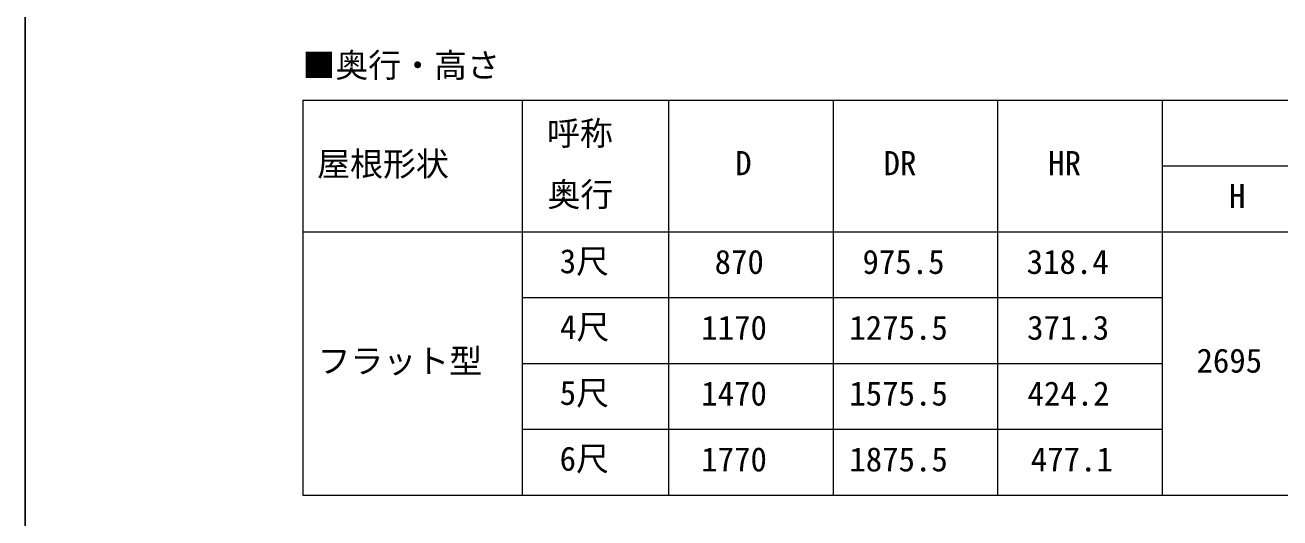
# Model space of a CAD drawing. Units: millimetres, scale not verified. Extents: x -10500 to 10500, y -15600 to 15524.
# Drawn here: x -10500 to -3635, y -169 to 2526 of the extents above; entities that cross this region are included whole.
import ezdxf
from ezdxf.enums import TextEntityAlignment as Align

# ---------------------------------------------------------------- set-up
doc = ezdxf.new("R2010")
doc.units = ezdxf.units.MM
doc.header["$LTSCALE"] = 80
doc.layers.add('0-1_TABLE1', color=7, linetype='Continuous', lineweight=18)
doc.layers.add('0-2_USER1', color=3, linetype='Continuous')
doc.layers.add('0-6_YKK_ZWAK', color=7, linetype='Continuous')
doc.styles.add('ＭＳ ゴシック', font='')
doc.styles.get('ＭＳ ゴシック').set_extended_font_data('MS Gothic')

msp = doc.modelspace()

# ---------------------------------------------------------------- linework, layer by layer
at = {"layer": '0-1_TABLE1'}
for p, q in [((-8979.7, 2115.5), (7320.3, 2115.5)), ((-8979.7, 2115.5), (-8979.7, -44.5)), ((-7779.7, 2115.5), (-7779.7, -44.5)), ((-6979.7, 2115.5), (-6979.7, -44.5)), ((-6079.7, 2115.5), (-6079.7, -44.5)), ((-5179.7, 2115.5), (-5179.7, -44.5)), ((-4279.7, 2115.5), (-4279.7, -44.5)), ((-4279.7, 1755.5), (6520.3, 1755.5)), ((-8979.7, 1395.5), (7320.3, 1395.5)), ((-7779.7, 1035.5), (-4279.7, 1035.5)), ((-7779.7, 675.5), (-4279.7, 675.5)), ((-7779.7, 315.5), (-4279.7, 315.5)), ((-8979.7, -44.5), (7320.3, -44.5))]:
    msp.add_line(p, q, dxfattribs=at)
at = {"layer": '0-6_YKK_ZWAK'}
msp.add_line((-10499.7, 14999.5), (-10499.7, -15600.5), dxfattribs=at)

# ---------------------------------------------------------------- texts
at = {"layer": '0-1_TABLE1', "style": 'ＭＳ ゴシック'}
for s, p in [('呼称', (-7644.59, 1828.8)), ('屋根形状', (-8901.8, 1661.41)), ('D', (-6615.1, 1665.5)), ('DR', (-5803.56, 1665.5)), ('HR', (-4903.05, 1665.5)), ('奥行', (-7642.03, 1494.02)), ('H', (-3913.56, 1485.5)), ('3尺', (-7575.04, 1129.08)), ('870', (-6727.6, 1125.5)), ('975.5', (-5918.62, 1125.5)), ('318.4', (-5020.67, 1125.5)), ('4尺', (-7573, 769.08)), ('1170', (-6800.72, 765.5)), ('1275.5', (-5990.72, 765.5)), ('371.3', (-5018.11, 765.5)), ('フラット型', (-8899.76, 583.45)), ('2695', (-4091.52, 585.5)), ('5尺', (-7575.04, 409.08)), ('1470', (-6800.72, 405.5)), ('1575.5', (-5990.72, 405.5)), ('424.2', (-5016.06, 405.5)), ('6尺', (-7575.55, 49.08)), ('1770', (-6800.72, 45.5)), ('1875.5', (-5990.72, 45.5)), ('477.1', (-4998.17, 45.5))]:
    msp.add_text(s, height=132, dxfattribs=at).set_placement(p, align=Align.BOTTOM_LEFT)
at = {"layer": '0-2_USER1', "style": 'ＭＳ ゴシック'}
msp.add_text('■奥行・高さ', height=132, dxfattribs=at).set_placement((-8982.54, 2200.73), align=Align.BOTTOM_LEFT)

doc.saveas('drawing.dxf')
